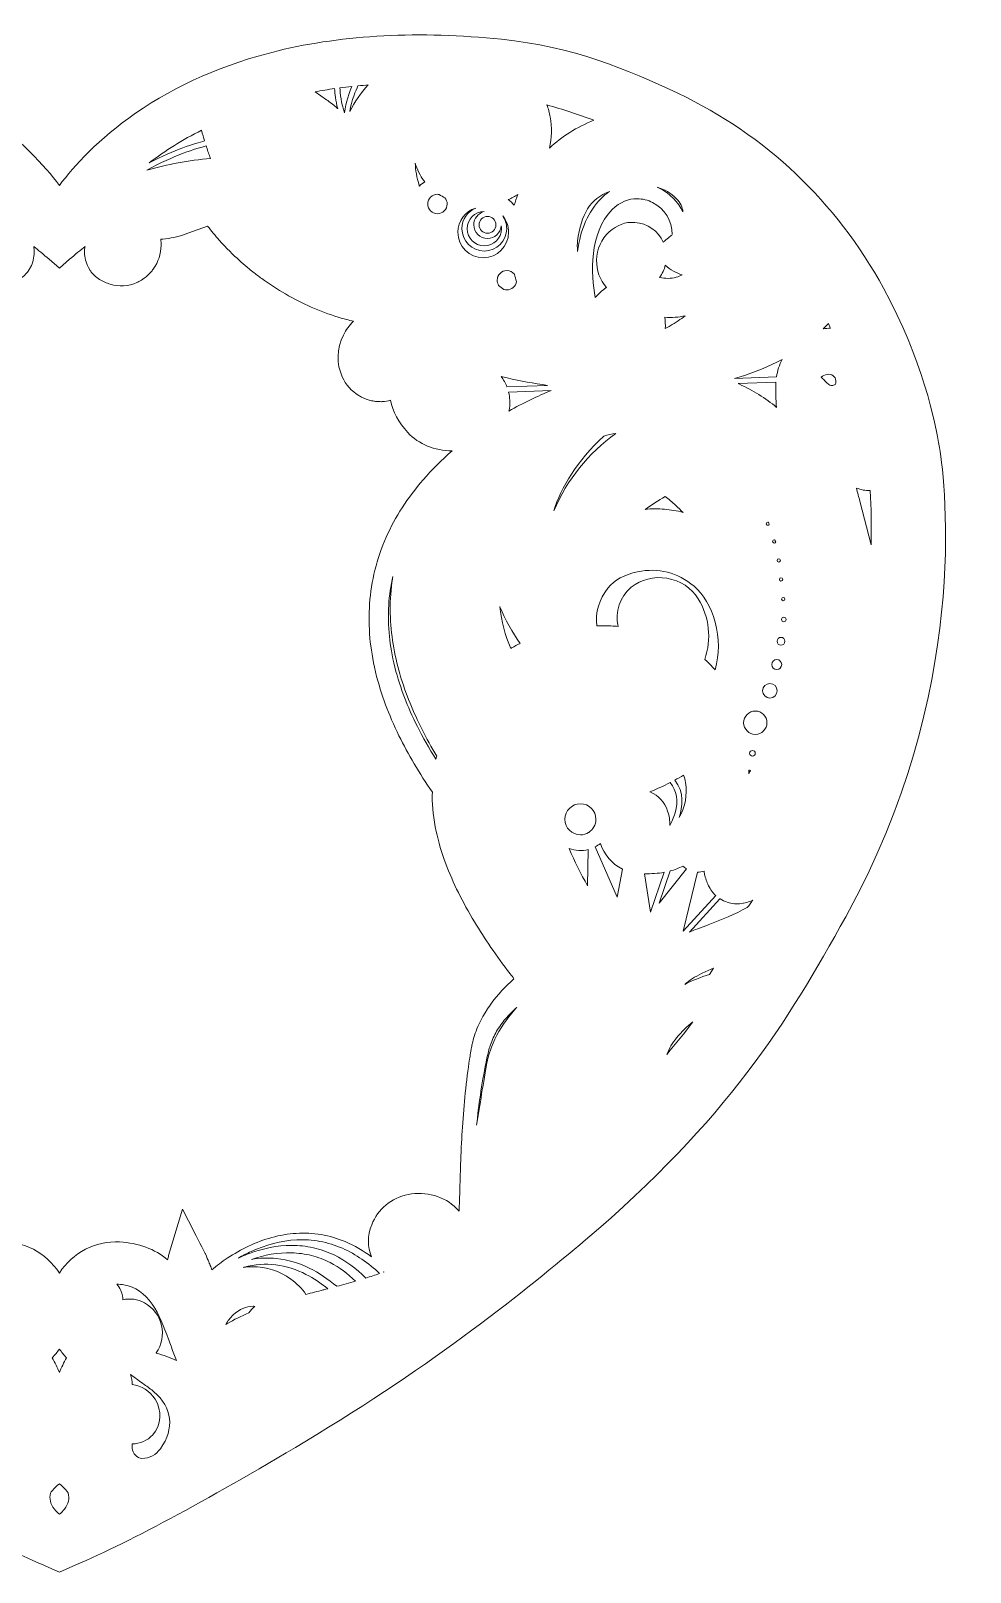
# Model space of a CAD drawing. Header units: millimetres. Extents: x -77 to 1717, y 18 to 332.
# Drawn here: x 811.1 to 994.8, y 24.9 to 326.2 of the extents above; entities that cross this region are included whole.
import ezdxf

# ---------------------------------------------------------------- set-up
doc = ezdxf.new("R2010")
doc.units = ezdxf.units.MM
doc.header["$MEASUREMENT"] = 0
doc.layers.add('Layer 3', color=7, linetype='Continuous')

msp = doc.modelspace()

# ---------------------------------------------------------------- linework, layer by layer
at = {"layer": 'Layer 3', "lineweight": 0}
for points, knots in [([(988.84, 244.8), (988.84, 244.8), (988.84, 244.8), (988.84, 244.8), (988.08, 249.57), (985.49, 262.15), (977.91, 275.91), (968.51, 292.97), (954.97, 305.8), (937.66, 314.05), (927.96, 318.68), (917.06, 323.16), (903.18, 324.59), (887.14, 326.24), (872.44, 325.49), (859.48, 322.34), (848.99, 319.79), (839.6, 315.68), (831.59, 310.12), (824.38, 305.11), (819.61, 299.87), (816.71, 296.03), (813.82, 299.87), (809.05, 305.11), (801.84, 310.12), (793.83, 315.68), (784.44, 319.79), (773.95, 322.34), (760.99, 325.49), (746.29, 326.24), (730.25, 324.59), (716.37, 323.16), (705.47, 318.68), (695.77, 314.05), (678.46, 305.8), (664.92, 292.97), (655.52, 275.91), (647.94, 262.15), (645.35, 249.57), (644.59, 244.8), (643.38, 237.2), (638.59, 197.09), (662.93, 153.06), (674.35, 132.41), (686.07, 113.4), (713.85, 89.88), (725.27, 80.21), (743.38, 65.61), (768.74, 50.42), (788.37, 38.68), (803.82, 30.41), (814.67, 25.85), (814.67, 25.85), (816.72, 24.94), (816.72, 24.94), (816.72, 24.94), (818.61, 25.79), (818.61, 25.79), (818.61, 25.79), (818.77, 25.85), (818.77, 25.85), (829.61, 30.41), (845.06, 38.68), (864.69, 50.42), (890.05, 65.61), (908.16, 80.21), (919.58, 89.88), (947.36, 113.4), (959.08, 132.41), (970.5, 153.06), (994.84, 197.09), (990.04, 237.2), (988.84, 244.8)], [0, 0, 0, 0, 1, 1, 1, 2, 2, 2, 3, 3, 3, 4, 4, 4, 5, 5, 5, 6, 6, 6, 7, 7, 7, 8, 8, 8, 9, 9, 9, 10, 10, 10, 11, 11, 11, 12, 12, 12, 13, 13, 13, 14, 14, 14, 15, 15, 15, 16, 16, 16, 17, 17, 17, 18, 18, 18, 19, 19, 19, 20, 20, 20, 21, 21, 21, 22, 22, 22, 23, 23, 23, 24, 24, 24, 24]), ([(866.71, 314.32), (867.98, 314.56), (869.26, 314.77), (870.55, 314.95), (870.59, 313.96), (870.74, 312.55), (871.14, 311.04), (871.14, 311.05), (871.13, 311.05), (871.12, 311.06), (870.89, 311.27), (870.66, 311.47), (870.38, 311.7), (870.38, 311.7), (869.42, 312.45), (869.42, 312.45), (869.27, 312.56), (869.12, 312.67), (868.97, 312.77), (868.97, 312.77), (866.71, 314.3), (866.71, 314.3), (866.71, 314.31), (866.71, 314.31), (866.71, 314.32)], [0, 0, 0, 0, 1, 1, 1, 2, 2, 2, 3, 3, 3, 4, 4, 4, 5, 5, 5, 6, 6, 6, 7, 7, 7, 8, 8, 8, 8]), ([(872.47, 310.23), (871.82, 312.07), (871.62, 313.94), (871.57, 315.1), (872.35, 315.21), (873.14, 315.3), (873.92, 315.38), (873.41, 314.23), (872.71, 312.35), (872.47, 310.23)], [0, 0, 0, 0, 1, 1, 1, 2, 2, 2, 3, 3, 3, 3]), ([(875.11, 315.49), (875.78, 315.55), (876.45, 315.61), (877.12, 315.66), (875.69, 314.13), (874.49, 312.39), (873.54, 310.48), (873.85, 312.68), (874.68, 314.6), (875.11, 315.49)], [0, 0, 0, 0, 1, 1, 1, 2, 2, 2, 3, 3, 3, 3]), ([(921.25, 308.75), (917.9, 307.42), (915.02, 305.63), (912.57, 303.31), (913.01, 305.29), (913.06, 307.36), (912.69, 309.41), (912.54, 310.22), (912.33, 311), (912.06, 311.77), (915.22, 310.88), (918.26, 309.88), (921.25, 308.75)], [0, 0, 0, 0, 1, 1, 1, 2, 2, 2, 3, 3, 3, 4, 4, 4, 4]), ([(845.11, 304.72), (843.27, 304.26), (839.22, 303.05), (834.26, 300.42), (837.45, 302.84), (840.82, 304.95), (844.51, 306.82), (844.71, 306.07), (844.91, 305.37), (845.11, 304.72)], [0, 0, 0, 0, 1, 1, 1, 2, 2, 2, 3, 3, 3, 3]), ([(845.5, 303.48), (845.74, 302.77), (845.99, 302.04), (846.27, 301.31), (842.02, 300.92), (837.84, 300.15), (833.81, 299.01), (839.11, 301.95), (843.56, 303.27), (845.42, 303.74), (845.45, 303.65), (845.47, 303.56), (845.5, 303.48)], [0, 0, 0, 0, 1, 1, 1, 2, 2, 2, 3, 3, 3, 4, 4, 4, 4]), ([(886.99, 298.57), (886.99, 298.57), (887.25, 298.08), (887.25, 298.08), (887.52, 297.59), (887.84, 297.13), (888.19, 296.71), (887.79, 296.48), (887.43, 296.2), (887.11, 295.88), (887.1, 295.92), (887.09, 295.96), (887.08, 296), (886.61, 297.59), (886.36, 299.03), (886.32, 300.38), (886.48, 299.76), (886.71, 299.15), (886.99, 298.57)], [0, 0, 0, 0, 1, 1, 1, 2, 2, 2, 3, 3, 3, 4, 4, 4, 5, 5, 5, 6, 6, 6, 6]), ([(937.37, 293.47), (938.19, 292.65), (938.57, 291.75), (938.66, 290.86), (937.71, 292.79), (936.15, 294.4), (934.12, 295.43), (933.96, 295.51), (933.8, 295.59), (933.64, 295.66), (935.05, 295.27), (936.3, 294.54), (937.37, 293.47)], [0, 0, 0, 0, 1, 1, 1, 2, 2, 2, 3, 3, 3, 4, 4, 4, 4]), ([(890.65, 294.29), (890.76, 294.29), (890.88, 294.28), (891, 294.25), (891.36, 294.02), (891.73, 293.8), (892.1, 293.61), (892.39, 293.26), (892.55, 292.84), (892.55, 292.39), (892.55, 291.34), (891.69, 290.49), (890.65, 290.49), (889.6, 290.49), (888.75, 291.34), (888.75, 292.39), (888.75, 293.44), (889.6, 294.29), (890.65, 294.29)], [0, 0, 0, 0, 1, 1, 1, 2, 2, 2, 3, 3, 3, 4, 4, 4, 5, 5, 5, 6, 6, 6, 6]), ([(906.38, 294.28), (906.1, 293.58), (905.87, 292.87), (905.66, 292.15), (905.31, 292.55), (904.93, 292.91), (904.51, 293.24), (905.16, 293.53), (905.78, 293.88), (906.38, 294.28)], [0, 0, 0, 0, 1, 1, 1, 2, 2, 2, 3, 3, 3, 3]), ([(924.33, 294.86), (923.75, 294.47), (923.19, 294.01), (922.66, 293.48), (920.13, 290.94), (918.58, 287.4), (918.07, 283.08), (917.98, 284), (918, 284.67), (918.06, 285.16), (918.74, 290.43), (920.53, 293.41), (924.33, 294.86)], [0, 0, 0, 0, 1, 1, 1, 2, 2, 2, 3, 3, 3, 4, 4, 4, 4]), ([(929.68, 293.42), (930.8, 293.42), (931.86, 293.13), (932.73, 292.69), (935.14, 291.46), (936.59, 289.09), (936.58, 286.43), (936.43, 286.3), (936.25, 286.16), (936.06, 286), (935.75, 285.74), (935.42, 285.48), (935.09, 285.18), (935.09, 285.18), (934.82, 284.95), (934.82, 284.95), (933.83, 287.15), (931.77, 288.61), (929.24, 288.79), (927.44, 288.92), (925.67, 288.27), (924.26, 286.97), (922.71, 285.56), (921.81, 283.54), (921.78, 281.44), (921.75, 279.43), (922.41, 277.59), (923.7, 276.04), (922.88, 275.53), (922.13, 274.87), (921.49, 274.11), (920.72, 278.69), (920.22, 286.67), (924.84, 291.3), (926.37, 292.85), (928.09, 293.42), (929.68, 293.42)], [0, 0, 0, 0, 1, 1, 1, 2, 2, 2, 3, 3, 3, 4, 4, 4, 5, 5, 5, 6, 6, 6, 7, 7, 7, 8, 8, 8, 9, 9, 9, 10, 10, 10, 11, 11, 11, 12, 12, 12, 12]), ([(898.14, 291.61), (896.55, 290.95), (895.44, 289.39), (895.44, 287.57), (895.44, 285.16), (897.4, 283.19), (899.82, 283.19), (902.23, 283.19), (904.19, 285.16), (904.19, 287.57), (904.19, 288.49), (903.91, 289.34), (903.42, 290.05), (904.14, 289.19), (904.58, 288.07), (904.58, 286.86), (904.58, 284.12), (902.35, 281.89), (899.61, 281.89), (896.87, 281.89), (894.64, 284.12), (894.64, 286.86), (894.64, 289.09), (896.11, 290.98), (898.14, 291.61)], [0, 0, 0, 0, 1, 1, 1, 2, 2, 2, 3, 3, 3, 4, 4, 4, 5, 5, 5, 6, 6, 6, 7, 7, 7, 8, 8, 8, 8]), ([(899.78, 290.92), (898.62, 290.62), (897.76, 289.57), (897.76, 288.32), (897.76, 286.84), (898.96, 285.64), (900.44, 285.64), (901.86, 285.64), (903.03, 286.75), (903.12, 288.15), (903.15, 287.96), (903.17, 287.77), (903.17, 287.57), (903.17, 285.72), (901.67, 284.22), (899.82, 284.22), (897.97, 284.22), (896.46, 285.72), (896.46, 287.57), (896.46, 289.4), (897.95, 290.9), (899.78, 290.92)], [0, 0, 0, 0, 1, 1, 1, 2, 2, 2, 3, 3, 3, 4, 4, 4, 5, 5, 5, 6, 6, 6, 7, 7, 7, 7]), ([(902.1, 288.32), (902.1, 287.41), (901.35, 286.66), (900.44, 286.66), (899.53, 286.66), (898.78, 287.41), (898.78, 288.32), (898.78, 289.24), (899.53, 289.98), (900.44, 289.98), (901.35, 289.98), (902.1, 289.24), (902.1, 288.32)], [0, 0, 0, 0, 1, 1, 1, 2, 2, 2, 3, 3, 3, 4, 4, 4, 4]), ([(897.36, 127.71), (897.3, 127.41), (897.24, 127.12), (897.2, 126.84), (897.2, 126.84), (897.13, 126.42), (897.13, 126.42), (897.06, 126.01), (896.99, 125.6), (896.93, 125.2), (896.61, 123.17), (896.34, 121), (896.09, 118.57), (895.87, 116.45), (895.68, 114.22), (895.54, 111.93), (895.41, 109.95), (895.3, 107.85), (895.21, 105.31), (895.16, 103.95), (895.12, 102.59), (895.08, 101.24), (895.05, 100.39), (895.03, 99.55), (895, 98.7), (895, 98.7), (894.99, 98.41), (894.99, 98.41), (894.96, 97.43), (894.93, 96.46), (894.89, 95.49), (894.72, 95.68), (894.54, 95.87), (894.35, 96.06), (892.06, 98.41), (888.36, 99.47), (884.93, 98.77), (881.6, 98.09), (879, 95.93), (877.8, 92.85), (876.95, 90.67), (876.94, 88.57), (877.75, 86.6), (876.15, 87.77), (874.43, 88.77), (872.61, 89.56), (871.09, 90.17), (869.53, 90.65), (867.92, 90.93), (866.3, 91.19), (864.67, 91.27), (863.05, 91.17), (859.79, 90.98), (856.64, 90.04), (853.73, 88.68), (852.27, 87.99), (850.87, 87.19), (849.54, 86.31), (848.49, 85.6), (847.48, 84.85), (846.52, 84.03), (846.42, 84.31), (846.33, 84.6), (846.22, 84.89), (846.14, 85.11), (845.82, 85.86), (845.26, 87.14), (845.26, 87.14), (845.22, 87.21), (845.22, 87.21), (845.21, 87.24), (843.12, 91.34), (843.12, 91.34), (843.12, 91.34), (840.8, 95.92), (840.8, 95.92), (840.8, 95.92), (838.08, 86.83), (838.08, 86.83), (838.01, 86.54), (837.94, 86.27), (837.88, 86.01), (835.36, 88.12), (832.21, 89.29), (828.48, 89.5), (823.75, 89.76), (819.31, 87.42), (816.71, 83.42), (814.12, 87.41), (809.68, 89.76), (804.95, 89.5), (801.22, 89.29), (798.07, 88.12), (795.55, 86.01), (795.49, 86.28), (795.42, 86.56), (795.34, 86.85), (795.34, 86.85), (792.63, 95.92), (792.63, 95.92), (792.63, 95.92), (788.25, 87.3), (788.25, 87.3), (788.25, 87.3), (787.58, 85.82), (787.58, 85.82), (787.45, 85.52), (787.33, 85.21), (787.21, 84.88), (787.1, 84.59), (787, 84.29), (786.9, 84), (785.93, 84.84), (784.91, 85.59), (783.85, 86.31), (782.52, 87.19), (781.12, 87.99), (779.66, 88.68), (776.75, 90.04), (773.6, 90.98), (770.34, 91.17), (768.72, 91.27), (767.08, 91.19), (765.47, 90.93), (763.86, 90.65), (762.3, 90.17), (760.78, 89.56), (758.98, 88.78), (757.28, 87.79), (755.7, 86.64), (756.49, 88.6), (756.47, 90.69), (755.63, 92.85), (754.43, 95.93), (751.83, 98.09), (748.5, 98.77), (745.07, 99.47), (741.37, 98.41), (739.08, 96.06), (738.81, 95.79), (738.57, 95.52), (738.34, 95.25), (738.34, 95.28), (738.33, 95.31), (738.33, 95.34), (738.33, 95.34), (738.33, 95.42), (738.33, 95.42), (738.28, 96.42), (738.25, 97.41), (738.22, 98.41), (738.22, 98.41), (738.21, 98.7), (738.21, 98.7), (738.18, 99.53), (738.16, 100.37), (738.14, 101.2), (738.1, 102.57), (738.06, 103.94), (738, 105.3), (737.91, 107.85), (737.8, 109.95), (737.67, 111.93), (737.53, 114.22), (737.35, 116.45), (737.13, 118.57), (736.88, 121), (736.6, 123.17), (736.29, 125.19), (736.22, 125.6), (736.16, 126), (736.09, 126.41), (736.09, 126.41), (736.01, 126.84), (736.01, 126.84), (735.97, 127.12), (735.92, 127.41), (735.86, 127.69), (735.79, 128.05), (735.73, 128.35), (735.66, 128.59), (735.39, 129.71), (734.98, 130.86), (734.45, 132.02), (733.52, 134.07), (732.2, 136.08), (730.51, 138), (729.79, 138.84), (728.97, 139.67), (728.01, 140.56), (727.92, 140.65), (727.82, 140.73), (727.72, 140.82), (728, 141.18), (728.29, 141.55), (728.56, 141.91), (731.25, 145.44), (733.53, 148.77), (735.53, 152.07), (737.87, 155.92), (739.71, 159.64), (741.15, 163.44), (741.95, 165.57), (742.59, 167.7), (743.04, 169.78), (743.55, 172.18), (743.8, 174.5), (743.79, 176.65), (743.79, 176.97), (743.78, 177.28), (743.77, 177.59), (746.26, 181.23), (748.42, 184.88), (750.16, 188.44), (751.22, 190.52), (752.09, 192.68), (752.81, 194.54), (753.47, 196.4), (754.22, 198.61), (754.75, 200.91), (755.33, 203.42), (755.68, 205.51), (755.85, 207.51), (756.05, 209.8), (756.07, 212.06), (755.92, 214.23), (755.62, 218.68), (754.52, 223.06), (752.67, 227.26), (750.93, 231.19), (748.5, 234.96), (745.45, 238.48), (743.75, 240.45), (741.83, 242.35), (739.73, 244.17), (743.15, 244.13), (746.46, 245.4), (748.56, 247.72), (750.37, 249.72), (751.51, 251.84), (751.96, 254.03), (752.5, 253.88), (753.04, 253.79), (753.58, 253.76), (753.58, 253.76), (753.76, 253.75), (753.76, 253.75), (753.76, 253.75), (753.77, 253.75), (753.77, 253.75), (754.06, 253.76), (754.45, 253.76), (754.9, 253.81), (754.9, 253.81), (755.09, 253.84), (755.09, 253.84), (755.13, 253.85), (755.17, 253.86), (755.23, 253.87), (755.47, 253.91), (755.8, 253.96), (756.23, 254.1), (756.27, 254.11), (756.31, 254.12), (756.38, 254.14), (756.59, 254.21), (756.87, 254.3), (757.25, 254.47), (757.25, 254.47), (757.44, 254.56), (757.44, 254.56), (757.63, 254.65), (757.89, 254.78), (758.21, 254.96), (759.59, 255.8), (760.71, 257.08), (761.39, 258.57), (762.56, 261.14), (762.48, 264.12), (761.18, 266.75), (760.68, 267.77), (760, 268.69), (759.19, 269.46), (760.11, 269.68), (761.09, 269.95), (762.17, 270.28), (763.93, 270.83), (765.69, 271.49), (767.41, 272.25), (770.89, 273.78), (774.15, 275.66), (777.1, 277.82), (777.7, 278.24), (778.27, 278.69), (778.82, 279.13), (778.82, 279.13), (779.33, 279.52), (779.33, 279.52), (779.33, 279.52), (779.36, 279.55), (779.36, 279.55), (779.56, 279.71), (779.75, 279.88), (779.95, 280.04), (780.46, 280.47), (780.98, 280.91), (781.46, 281.36), (782.69, 282.45), (783.95, 283.72), (785.44, 285.35), (786.22, 286.23), (786.98, 287.13), (787.71, 288.06), (787.71, 288.06), (792.3, 286.42), (792.3, 286.42), (793.63, 285.95), (794.99, 285.66), (796.47, 285.54), (796.61, 285.53), (796.75, 285.52), (796.88, 285.51), (796.86, 285.31), (796.84, 285.11), (796.83, 284.92), (796.74, 283.28), (797.16, 281.6), (798.02, 280.18), (798.17, 279.95), (798.32, 279.74), (798.49, 279.51), (798.49, 279.51), (798.64, 279.31), (798.64, 279.31), (798.87, 279.03), (799.08, 278.82), (799.24, 278.65), (799.24, 278.65), (799.39, 278.51), (799.39, 278.51), (799.66, 278.24), (799.93, 278.04), (800.14, 277.87), (800.14, 277.87), (800.41, 277.67), (800.41, 277.67), (800.77, 277.43), (801.12, 277.24), (801.43, 277.08), (801.43, 277.08), (801.55, 277.02), (801.55, 277.02), (803.17, 276.29), (805.12, 276.17), (806.74, 276.69), (807.51, 276.92), (808.23, 277.25), (808.88, 277.67), (809.24, 277.91), (809.56, 278.16), (809.87, 278.44), (809.87, 278.44), (810.08, 278.65), (810.08, 278.65), (810.27, 278.83), (810.42, 279.01), (810.6, 279.24), (810.6, 279.24), (811.01, 279.92), (811.01, 279.92), (811.01, 279.92), (811.07, 280.03), (811.07, 280.03), (811.53, 280.93), (811.78, 281.92), (811.79, 282.9), (811.8, 283.3), (811.77, 283.7), (811.7, 284.09), (812.51, 283.44), (813.61, 282.54), (814.71, 281.59), (814.71, 281.59), (816.71, 279.87), (816.71, 279.87), (816.71, 279.87), (818.72, 281.59), (818.72, 281.59), (819.82, 282.53), (820.92, 283.44), (821.73, 284.09), (821.66, 283.7), (821.63, 283.31), (821.63, 282.92), (821.65, 281.93), (821.9, 280.92), (822.38, 279.99), (822.38, 279.99), (822.73, 279.39), (822.73, 279.39), (822.73, 279.39), (822.85, 279.23), (822.85, 279.23), (822.99, 279.04), (823.14, 278.84), (823.32, 278.67), (823.32, 278.67), (823.56, 278.44), (823.56, 278.44), (823.87, 278.16), (824.19, 277.91), (824.57, 277.66), (825.21, 277.25), (825.91, 276.93), (826.63, 276.71), (828.29, 276.17), (830.26, 276.29), (831.88, 277.02), (831.88, 277.02), (832.07, 277.12), (832.07, 277.12), (832.32, 277.25), (832.67, 277.43), (833.02, 277.67), (833.02, 277.67), (833.32, 277.9), (833.32, 277.9), (833.51, 278.04), (833.77, 278.24), (834.09, 278.56), (834.09, 278.56), (834.19, 278.66), (834.19, 278.66), (834.35, 278.82), (834.56, 279.03), (834.83, 279.36), (834.83, 279.36), (834.94, 279.52), (834.94, 279.52), (835.11, 279.74), (835.26, 279.95), (835.45, 280.24), (836.28, 281.62), (836.69, 283.27), (836.6, 284.91), (836.59, 285.11), (836.57, 285.31), (836.55, 285.51), (836.68, 285.52), (836.81, 285.53), (836.94, 285.54), (838.44, 285.66), (839.8, 285.95), (841.13, 286.42), (841.13, 286.42), (845.7, 288.05), (845.7, 288.05), (846.43, 287.12), (847.18, 286.22), (847.96, 285.34), (849.44, 283.72), (850.7, 282.46), (851.91, 281.38), (852.41, 280.91), (852.94, 280.47), (853.44, 280.05), (853.64, 279.88), (853.84, 279.72), (854.03, 279.55), (854.03, 279.55), (854.57, 279.13), (854.57, 279.13), (855.13, 278.69), (855.7, 278.24), (856.28, 277.83), (859.24, 275.66), (862.51, 273.78), (865.98, 272.25), (867.7, 271.49), (869.46, 270.83), (871.23, 270.27), (872.32, 269.94), (873.31, 269.67), (874.23, 269.46), (873.42, 268.68), (872.75, 267.77), (872.26, 266.77), (870.95, 264.13), (870.87, 261.14), (872.04, 258.58), (872.71, 257.08), (873.86, 255.79), (875.28, 254.93), (875.51, 254.79), (875.74, 254.68), (876, 254.55), (876, 254.55), (876.24, 254.44), (876.24, 254.44), (876.56, 254.29), (876.84, 254.21), (877.07, 254.14), (877.07, 254.14), (877.27, 254.07), (877.27, 254.07), (877.64, 253.96), (877.96, 253.91), (878.21, 253.86), (878.25, 253.86), (878.3, 253.85), (878.34, 253.84), (878.34, 253.84), (878.56, 253.81), (878.56, 253.81), (878.98, 253.76), (879.36, 253.76), (879.67, 253.75), (879.67, 253.75), (879.73, 253.75), (879.73, 253.75), (879.73, 253.75), (879.87, 253.76), (879.87, 253.76), (880.4, 253.79), (880.94, 253.88), (881.47, 254.03), (881.92, 251.84), (883.06, 249.72), (884.87, 247.72), (886.95, 245.42), (890.15, 244.15), (893.49, 244.15), (893.51, 244.15), (893.53, 244.15), (893.55, 244.15), (891.46, 242.34), (889.55, 240.44), (887.85, 238.48), (884.8, 234.96), (882.38, 231.19), (880.64, 227.26), (878.78, 223.06), (877.68, 218.68), (877.38, 214.24), (877.23, 212.06), (877.25, 209.8), (877.45, 207.52), (877.63, 205.51), (877.98, 203.42), (878.55, 200.91), (879.09, 198.61), (879.83, 196.4), (880.5, 194.52), (881.22, 192.68), (882.09, 190.52), (883.13, 188.45), (884.92, 184.82), (887.11, 181.11), (889.66, 177.41), (889.65, 177.16), (889.64, 176.9), (889.64, 176.65), (889.63, 174.49), (889.88, 172.18), (890.39, 169.76), (890.84, 167.7), (891.48, 165.57), (892.28, 163.43), (893.72, 159.64), (895.56, 155.93), (897.89, 152.07), (899.9, 148.76), (902.18, 145.44), (904.86, 141.91), (905.11, 141.59), (905.37, 141.26), (905.62, 140.93), (905.48, 140.81), (905.34, 140.68), (905.2, 140.56), (904.24, 139.67), (903.42, 138.84), (902.7, 138.01), (901.02, 136.08), (899.69, 134.07), (898.76, 132.02), (898.23, 130.86), (897.82, 129.71), (897.56, 128.61), (897.48, 128.34), (897.42, 128.05), (897.36, 127.71)], [0, 0, 0, 0, 1, 1, 1, 2, 2, 2, 3, 3, 3, 4, 4, 4, 5, 5, 5, 6, 6, 6, 7, 7, 7, 8, 8, 8, 9, 9, 9, 10, 10, 10, 11, 11, 11, 12, 12, 12, 13, 13, 13, 14, 14, 14, 15, 15, 15, 16, 16, 16, 17, 17, 17, 18, 18, 18, 19, 19, 19, 20, 20, 20, 21, 21, 21, 22, 22, 22, 23, 23, 23, 24, 24, 24, 25, 25, 25, 26, 26, 26, 27, 27, 27, 28, 28, 28, 29, 29, 29, 30, 30, 30, 31, 31, 31, 32, 32, 32, 33, 33, 33, 34, 34, 34, 35, 35, 35, 36, 36, 36, 37, 37, 37, 38, 38, 38, 39, 39, 39, 40, 40, 40, 41, 41, 41, 42, 42, 42, 43, 43, 43, 44, 44, 44, 45, 45, 45, 46, 46, 46, 47, 47, 47, 48, 48, 48, 49, 49, 49, 50, 50, 50, 51, 51, 51, 52, 52, 52, 53, 53, 53, 54, 54, 54, 55, 55, 55, 56, 56, 56, 57, 57, 57, 58, 58, 58, 59, 59, 59, 60, 60, 60, 61, 61, 61, 62, 62, 62, 63, 63, 63, 64, 64, 64, 65, 65, 65, 66, 66, 66, 67, 67, 67, 68, 68, 68, 69, 69, 69, 70, 70, 70, 71, 71, 71, 72, 72, 72, 73, 73, 73, 74, 74, 74, 75, 75, 75, 76, 76, 76, 77, 77, 77, 78, 78, 78, 79, 79, 79, 80, 80, 80, 81, 81, 81, 82, 82, 82, 83, 83, 83, 84, 84, 84, 85, 85, 85, 86, 86, 86, 87, 87, 87, 88, 88, 88, 89, 89, 89, 90, 90, 90, 91, 91, 91, 92, 92, 92, 93, 93, 93, 94, 94, 94, 95, 95, 95, 96, 96, 96, 97, 97, 97, 98, 98, 98, 99, 99, 99, 100, 100, 100, 101, 101, 101, 102, 102, 102, 103, 103, 103, 104, 104, 104, 105, 105, 105, 106, 106, 106, 107, 107, 107, 108, 108, 108, 109, 109, 109, 110, 110, 110, 111, 111, 111, 112, 112, 112, 113, 113, 113, 114, 114, 114, 115, 115, 115, 116, 116, 116, 117, 117, 117, 118, 118, 118, 119, 119, 119, 120, 120, 120, 121, 121, 121, 122, 122, 122, 123, 123, 123, 124, 124, 124, 125, 125, 125, 126, 126, 126, 127, 127, 127, 128, 128, 128, 129, 129, 129, 130, 130, 130, 131, 131, 131, 132, 132, 132, 133, 133, 133, 134, 134, 134, 135, 135, 135, 136, 136, 136, 137, 137, 137, 138, 138, 138, 139, 139, 139, 140, 140, 140, 141, 141, 141, 142, 142, 142, 143, 143, 143, 144, 144, 144, 145, 145, 145, 146, 146, 146, 147, 147, 147, 148, 148, 148, 149, 149, 149, 150, 150, 150, 151, 151, 151, 152, 152, 152, 153, 153, 153, 154, 154, 154, 155, 155, 155, 156, 156, 156, 157, 157, 157, 158, 158, 158, 159, 159, 159, 160, 160, 160, 161, 161, 161, 162, 162, 162, 163, 163, 163, 164, 164, 164, 165, 165, 165, 166, 166, 166, 167, 167, 167, 168, 168, 168, 169, 169, 169, 170, 170, 170, 171, 171, 171, 172, 172, 172, 173, 173, 173, 174, 174, 174, 175, 175, 175, 176, 176, 176, 177, 177, 177, 178, 178, 178, 179, 179, 179, 180, 180, 180, 181, 181, 181, 182, 182, 182, 183, 183, 183, 184, 184, 184, 185, 185, 185, 186, 186, 186, 187, 187, 187, 188, 188, 188, 189, 189, 189, 190, 190, 190, 191, 191, 191, 192, 192, 192, 193, 193, 193, 194, 194, 194, 195, 195, 195, 196, 196, 196, 197, 197, 197, 197]), ([(934.1, 278.03), (934.62, 278.76), (935, 279.58), (935.22, 280.44), (936.21, 279.52), (937.33, 278.88), (938.53, 278.54), (938.14, 278.34), (937.74, 278.19), (937.34, 278.08), (936.34, 277.8), (935.18, 277.79), (934.1, 278.03)], [0, 0, 0, 0, 1, 1, 1, 2, 2, 2, 3, 3, 3, 4, 4, 4, 4]), ([(902.33, 277.49), (902.33, 278.53), (903.18, 279.39), (904.23, 279.39), (904.81, 279.39), (905.36, 279.12), (905.72, 278.66), (905.84, 278.18), (905.97, 277.7), (906.11, 277.22), (905.98, 276.3), (905.18, 275.59), (904.23, 275.59), (904.04, 275.59), (903.85, 275.62), (903.66, 275.68), (903.31, 275.95), (902.96, 276.22), (902.62, 276.49), (902.43, 276.79), (902.33, 277.13), (902.33, 277.49)], [0, 0, 0, 0, 1, 1, 1, 2, 2, 2, 3, 3, 3, 4, 4, 4, 5, 5, 5, 6, 6, 6, 7, 7, 7, 7]), ([(936.18, 268.59), (935.86, 268.4), (935.54, 268.23), (935.21, 268.06), (935.26, 268.77), (935.22, 269.5), (935.11, 270.24), (936.48, 270.15), (937.82, 270.25), (939.13, 270.55), (938.23, 269.85), (937.26, 269.2), (936.18, 268.59)], [0, 0, 0, 0, 1, 1, 1, 2, 2, 2, 3, 3, 3, 4, 4, 4, 4]), ([(967.1, 269.03), (967.25, 268.73), (967.39, 268.43), (967.53, 268.13), (967.06, 268.11), (966.58, 268.07), (966.12, 267.99), (966.45, 268.33), (966.78, 268.68), (967.1, 269.03)], [0, 0, 0, 0, 1, 1, 1, 2, 2, 2, 3, 3, 3, 3]), ([(958.05, 262.01), (957.52, 260.95), (957.15, 259.79), (956.96, 258.58), (956.96, 258.58), (948.73, 258.28), (948.73, 258.28), (951.67, 259.14), (954.41, 260.2), (957.03, 261.49), (957.37, 261.66), (957.71, 261.83), (958.05, 262.01)], [0, 0, 0, 0, 1, 1, 1, 2, 2, 2, 3, 3, 3, 4, 4, 4, 4]), ([(968.5, 257.18), (968.48, 257.16), (968.45, 257.16), (968.44, 257.15), (968.44, 257.15), (968.44, 257.14), (968.44, 257.14), (967.69, 256.75), (967.45, 256.92), (967.21, 257.08), (967.02, 257.22), (966.75, 257.5), (966.48, 257.77), (966.29, 257.97), (966.1, 258.16), (965.9, 258.35), (965.9, 258.35), (965.68, 258.56), (965.68, 258.56), (966.01, 258.8), (966.41, 258.96), (966.87, 259.06), (967.31, 259.16), (967.74, 259.07), (968.06, 258.82), (968.38, 258.58), (968.54, 258.25), (968.56, 257.83), (968.57, 257.4), (968.52, 257.23), (968.5, 257.18)], [0, 0, 0, 0, 1, 1, 1, 2, 2, 2, 3, 3, 3, 4, 4, 4, 5, 5, 5, 6, 6, 6, 7, 7, 7, 8, 8, 8, 9, 9, 9, 10, 10, 10, 10]), ([(903.1, 258.7), (903.5, 258.6), (903.9, 258.5), (904.31, 258.4), (906.92, 257.79), (909.52, 257.35), (912.15, 256.93), (912.15, 256.93), (904.25, 256.64), (904.25, 256.64), (903.97, 257.37), (903.58, 258.07), (903.1, 258.7)], [0, 0, 0, 0, 1, 1, 1, 2, 2, 2, 3, 3, 3, 4, 4, 4, 4]), ([(956.97, 252.64), (954.81, 254.43), (952.38, 255.96), (949.71, 257.17), (949.63, 257.21), (949.55, 257.24), (949.47, 257.28), (949.47, 257.28), (956.85, 257.55), (956.85, 257.55), (956.85, 257.47), (956.84, 257.39), (956.84, 257.31), (956.77, 255.76), (956.81, 254.21), (956.97, 252.64)], [0, 0, 0, 0, 1, 1, 1, 2, 2, 2, 3, 3, 3, 4, 4, 4, 5, 5, 5, 5]), ([(904.62, 251.91), (904.77, 252.6), (904.83, 253.32), (904.79, 254.04), (904.77, 254.58), (904.69, 255.11), (904.56, 255.62), (904.56, 255.62), (912.92, 255.93), (912.92, 255.93), (911.58, 255.39), (910.23, 254.8), (908.87, 254.14), (907.44, 253.45), (906.01, 252.7), (904.62, 251.91)], [0, 0, 0, 0, 1, 1, 1, 2, 2, 2, 3, 3, 3, 4, 4, 4, 5, 5, 5, 5]), ([(923.22, 247.04), (924, 247.25), (924.78, 247.41), (925.57, 247.54), (920.13, 243.63), (916.06, 238.56), (913.4, 232.4), (914.9, 237.03), (917.85, 242.07), (923.22, 247.04)], [0, 0, 0, 0, 1, 1, 1, 2, 2, 2, 3, 3, 3, 3]), ([(938.7, 232.09), (937.53, 232.42), (936.31, 232.63), (935.08, 232.73), (933.8, 232.84), (932.51, 232.83), (931.25, 232.7), (932.49, 233.58), (933.82, 234.42), (935.22, 235.21), (935.89, 234.69), (936.57, 234.1), (937.27, 233.46), (937.75, 233.02), (938.23, 232.56), (938.7, 232.09)], [0, 0, 0, 0, 1, 1, 1, 2, 2, 2, 3, 3, 3, 4, 4, 4, 5, 5, 5, 5]), ([(975.45, 225.74), (975.45, 225.74), (973.24, 234.32), (973.24, 234.32), (973.15, 234.7), (973.05, 235.08), (972.95, 235.5), (972.95, 235.5), (972.94, 235.53), (972.94, 235.53), (972.83, 235.97), (972.71, 236.42), (972.6, 236.87), (973.44, 236.52), (974.35, 236.35), (975.28, 236.38), (975.5, 232.91), (975.56, 229.38), (975.45, 225.74)], [0, 0, 0, 0, 1, 1, 1, 2, 2, 2, 3, 3, 3, 4, 4, 4, 5, 5, 5, 6, 6, 6, 6]), ([(955.56, 229.75), (955.51, 229.64), (955.4, 229.58), (955.28, 229.58), (955.13, 229.58), (955.03, 229.67), (954.99, 229.76), (954.99, 229.76), (954.98, 229.78), (954.98, 229.78), (954.97, 229.82), (954.96, 229.86), (954.96, 229.9), (954.96, 230.08), (955.1, 230.22), (955.28, 230.22), (955.32, 230.22), (955.35, 230.22), (955.38, 230.21), (955.44, 230.05), (955.5, 229.9), (955.56, 229.75)], [0, 0, 0, 0, 1, 1, 1, 2, 2, 2, 3, 3, 3, 4, 4, 4, 5, 5, 5, 6, 6, 6, 7, 7, 7, 7]), ([(956.8, 226.29), (956.75, 226.19), (956.64, 226.11), (956.51, 226.11), (956.34, 226.11), (956.19, 226.26), (956.19, 226.43), (956.19, 226.61), (956.34, 226.76), (956.51, 226.76), (956.57, 226.76), (956.63, 226.74), (956.67, 226.71), (956.71, 226.57), (956.75, 226.43), (956.8, 226.29)], [0, 0, 0, 0, 1, 1, 1, 2, 2, 2, 3, 3, 3, 4, 4, 4, 5, 5, 5, 5]), ([(957.4, 223.04), (957.58, 223.04), (957.72, 222.9), (957.72, 222.72), (957.72, 222.54), (957.58, 222.4), (957.4, 222.4), (957.22, 222.4), (957.08, 222.54), (957.08, 222.72), (957.08, 222.9), (957.22, 223.04), (957.4, 223.04)], [0, 0, 0, 0, 1, 1, 1, 2, 2, 2, 3, 3, 3, 4, 4, 4, 4]), ([(925.99, 209.83), (925.53, 209.87), (925.06, 209.89), (924.58, 209.91), (923.67, 209.94), (922.75, 209.95), (921.85, 209.94), (921.49, 212.54), (922.24, 215.12), (923.99, 217.3), (925.28, 218.91), (927.17, 219.95), (929.78, 220.49), (933.89, 221.33), (937.62, 220.38), (940.84, 217.66), (942.75, 216.06), (944.09, 213.76), (944.96, 210.63), (945.81, 207.55), (945.8, 204.38), (944.94, 201.35), (944.48, 201.88), (943.99, 202.39), (943.48, 202.88), (943.3, 203.04), (943.12, 203.21), (942.94, 203.37), (944.3, 207.25), (943.83, 211.72), (941.67, 215.2), (941.67, 215.2), (941.67, 215.2), (941.67, 215.2), (940.34, 217.33), (938.11, 218.8), (935.54, 219.23), (933.01, 219.65), (930.47, 219.01), (928.57, 217.46), (926.27, 215.59), (925.33, 212.67), (925.99, 209.83)], [0, 0, 0, 0, 1, 1, 1, 2, 2, 2, 3, 3, 3, 4, 4, 4, 5, 5, 5, 6, 6, 6, 7, 7, 7, 8, 8, 8, 9, 9, 9, 10, 10, 10, 11, 11, 11, 12, 12, 12, 13, 13, 13, 14, 14, 14, 14]), ([(881.42, 212.36), (881.48, 210.35), (881.67, 208.32), (881.98, 206.33), (882.64, 202.44), (883.76, 198.56), (885.3, 194.81), (886.68, 191.41), (888.43, 187.93), (890.5, 184.48), (890.45, 184.27), (890.41, 184.05), (890.36, 183.84), (889.01, 185.99), (887.79, 188.14), (886.73, 190.25), (885.73, 192.17), (884.89, 194.21), (884.2, 195.91), (883.56, 197.66), (882.84, 199.72), (882.33, 201.82), (881.77, 204.13), (881.43, 206.06), (881.26, 207.87), (881.05, 209.96), (881.01, 212.01), (881.12, 213.99), (881.23, 215.88), (881.5, 217.75), (881.92, 219.6), (881.86, 219.21), (881.8, 218.82), (881.75, 218.42), (881.48, 216.33), (881.37, 214.28), (881.42, 212.36)], [0, 0, 0, 0, 1, 1, 1, 2, 2, 2, 3, 3, 3, 4, 4, 4, 5, 5, 5, 6, 6, 6, 7, 7, 7, 8, 8, 8, 9, 9, 9, 10, 10, 10, 11, 11, 11, 12, 12, 12, 12]), ([(957.84, 218.68), (957.67, 218.68), (957.52, 218.83), (957.52, 219.01), (957.52, 219.18), (957.67, 219.33), (957.84, 219.33), (958.02, 219.33), (958.17, 219.18), (958.17, 219.01), (958.17, 218.83), (958.02, 218.68), (957.84, 218.68)], [0, 0, 0, 0, 1, 1, 1, 2, 2, 2, 3, 3, 3, 4, 4, 4, 4]), ([(958.61, 215.15), (958.61, 214.97), (958.46, 214.83), (958.29, 214.83), (958.11, 214.83), (957.96, 214.97), (957.96, 215.15), (957.96, 215.33), (958.11, 215.47), (958.29, 215.47), (958.46, 215.47), (958.61, 215.33), (958.61, 215.15)], [0, 0, 0, 0, 1, 1, 1, 2, 2, 2, 3, 3, 3, 4, 4, 4, 4]), ([(905.16, 205.6), (905.11, 205.57), (905.06, 205.55), (905.02, 205.52), (903.87, 207.96), (903.21, 210.84), (902.85, 213.72), (902.86, 213.7), (902.86, 213.69), (902.87, 213.67), (903.94, 211.05), (905.27, 208.64), (906.83, 206.49), (906.25, 206.21), (905.69, 205.91), (905.16, 205.6)], [0, 0, 0, 0, 1, 1, 1, 2, 2, 2, 3, 3, 3, 4, 4, 4, 5, 5, 5, 5]), ([(958.4, 210.73), (958.16, 210.73), (957.96, 210.93), (957.96, 211.17), (957.96, 211.42), (958.16, 211.61), (958.4, 211.61), (958.65, 211.61), (958.84, 211.42), (958.84, 211.17), (958.84, 210.93), (958.65, 210.73), (958.4, 210.73)], [0, 0, 0, 0, 1, 1, 1, 2, 2, 2, 3, 3, 3, 4, 4, 4, 4]), ([(957.84, 206.15), (957.42, 206.15), (957.08, 206.49), (957.08, 206.92), (957.08, 207.34), (957.42, 207.68), (957.84, 207.68), (958.27, 207.68), (958.61, 207.34), (958.61, 206.92), (958.61, 206.49), (958.27, 206.15), (957.84, 206.15)], [0, 0, 0, 0, 1, 1, 1, 2, 2, 2, 3, 3, 3, 4, 4, 4, 4]), ([(957.01, 201.4), (956.48, 201.4), (956.05, 201.83), (956.05, 202.36), (956.05, 202.9), (956.48, 203.33), (957.01, 203.33), (957.55, 203.33), (957.98, 202.9), (957.98, 202.36), (957.98, 201.83), (957.55, 201.4), (957.01, 201.4)], [0, 0, 0, 0, 1, 1, 1, 2, 2, 2, 3, 3, 3, 4, 4, 4, 4]), ([(955.67, 195.8), (954.88, 195.8), (954.23, 196.45), (954.23, 197.24), (954.23, 198.03), (954.88, 198.67), (955.67, 198.67), (956.46, 198.67), (957.1, 198.03), (957.1, 197.24), (957.1, 196.45), (956.46, 195.8), (955.67, 195.8)], [0, 0, 0, 0, 1, 1, 1, 2, 2, 2, 3, 3, 3, 4, 4, 4, 4]), ([(952.82, 188.71), (951.57, 188.71), (950.54, 189.73), (950.54, 190.99), (950.54, 192.24), (951.57, 193.27), (952.82, 193.27), (954.08, 193.27), (955.1, 192.24), (955.1, 190.99), (955.1, 189.73), (954.08, 188.71), (952.82, 188.71)], [0, 0, 0, 0, 1, 1, 1, 2, 2, 2, 3, 3, 3, 4, 4, 4, 4]), ([(952.26, 184.47), (951.96, 184.47), (951.71, 184.72), (951.71, 185.02), (951.71, 185.32), (951.96, 185.57), (952.26, 185.57), (952.57, 185.57), (952.81, 185.32), (952.81, 185.02), (952.81, 184.72), (952.57, 184.47), (952.26, 184.47)], [0, 0, 0, 0, 1, 1, 1, 2, 2, 2, 3, 3, 3, 4, 4, 4, 4]), ([(951.52, 181.73), (951.65, 181.7), (951.77, 181.68), (951.9, 181.67), (951.89, 181.64), (951.87, 181.61), (951.85, 181.58), (951.75, 181.38), (951.64, 181.17), (951.53, 180.97), (951.53, 181.23), (951.53, 181.48), (951.52, 181.73)], [0, 0, 0, 0, 1, 1, 1, 2, 2, 2, 3, 3, 3, 4, 4, 4, 4]), ([(936.15, 179.28), (937.47, 177.71), (937.8, 175.73), (937.13, 173.38), (936.85, 172.39), (936.44, 171.52), (936.09, 170.9), (936.12, 171.83), (935.99, 172.78), (935.67, 173.71), (935.1, 175.43), (933.91, 176.74), (932.24, 177.48), (932.22, 177.49), (932.2, 177.5), (932.18, 177.51), (933.52, 178.01), (934.84, 178.6), (936.15, 179.28)], [0, 0, 0, 0, 1, 1, 1, 2, 2, 2, 3, 3, 3, 4, 4, 4, 5, 5, 5, 6, 6, 6, 6]), ([(937.07, 179.77), (937.64, 180.08), (938.21, 180.41), (938.78, 180.75), (938.97, 180.28), (939.1, 179.79), (939.17, 179.3), (939.51, 176.79), (939.13, 174.58), (938.04, 172.71), (938, 172.64), (937.95, 172.56), (937.91, 172.49), (938.63, 174.6), (938.95, 177.38), (937.07, 179.77)], [0, 0, 0, 0, 1, 1, 1, 2, 2, 2, 3, 3, 3, 4, 4, 4, 5, 5, 5, 5]), ([(920.25, 169.55), (920.25, 169.55), (920.21, 169.63), (920.21, 169.63), (920.21, 169.63), (920.21, 169.53), (920.21, 169.53), (919.74, 169.24), (919.2, 169.07), (918.61, 169.07), (916.93, 169.07), (915.57, 170.43), (915.57, 172.11), (915.57, 173.78), (916.93, 175.15), (918.61, 175.15), (920.28, 175.15), (921.65, 173.78), (921.65, 172.11), (921.65, 171.04), (921.09, 170.09), (920.25, 169.55)], [0, 0, 0, 0, 1, 1, 1, 2, 2, 2, 3, 3, 3, 4, 4, 4, 5, 5, 5, 6, 6, 6, 7, 7, 7, 7]), ([(920.01, 159.11), (918.7, 161.44), (917.45, 163.87), (916.43, 166.39), (917.6, 165.95), (918.94, 165.88), (920.14, 166.19), (920.14, 166.19), (920.01, 159.11), (920.01, 159.11)], [0, 0, 0, 0, 1, 1, 1, 2, 2, 2, 3, 3, 3, 3]), ([(925.83, 156.92), (925.83, 156.92), (921.5, 166.72), (921.5, 166.72), (921.86, 166.91), (922.2, 167.14), (922.51, 167.4), (923.17, 165.27), (924.76, 163.41), (926.83, 162.37), (926.83, 162.37), (925.83, 156.92), (925.83, 156.92)], [0, 0, 0, 0, 1, 1, 1, 2, 2, 2, 3, 3, 3, 4, 4, 4, 4]), ([(933.99, 155.74), (933.99, 155.74), (936.16, 162.01), (936.16, 162.01), (937.04, 162.24), (937.87, 162.55), (938.66, 162.93), (938.88, 162.75), (939.11, 162.58), (939.35, 162.44), (939.35, 162.44), (933.99, 155.74), (933.99, 155.74)], [0, 0, 0, 0, 1, 1, 1, 2, 2, 2, 3, 3, 3, 4, 4, 4, 4]), ([(934.99, 161.75), (934.99, 161.75), (932.3, 153.97), (932.3, 153.97), (932.3, 153.97), (931.13, 161.47), (931.13, 161.47), (932.52, 161.44), (933.79, 161.53), (934.99, 161.75)], [0, 0, 0, 0, 1, 1, 1, 2, 2, 2, 3, 3, 3, 3]), ([(945.08, 157.19), (945.08, 157.19), (938.7, 150.24), (938.7, 150.24), (938.7, 150.24), (941.51, 161.81), (941.51, 161.81), (941.95, 161.79), (942.39, 161.84), (942.81, 161.95), (942.84, 161.66), (942.89, 161.38), (942.96, 161.1), (943.14, 160.31), (943.43, 159.56), (943.8, 158.88), (944.03, 158.48), (944.25, 158.14), (944.53, 157.78), (944.53, 157.78), (944.61, 157.69), (944.61, 157.69), (944.7, 157.59), (944.85, 157.41), (945.08, 157.19)], [0, 0, 0, 0, 1, 1, 1, 2, 2, 2, 3, 3, 3, 4, 4, 4, 5, 5, 5, 6, 6, 6, 7, 7, 7, 8, 8, 8, 8]), ([(951.96, 155.76), (951.78, 155.5), (951.58, 155.24), (951.38, 154.98), (951.33, 154.96), (951.28, 154.93), (951.23, 154.9), (948.91, 153.52), (946.22, 152.49), (943.63, 151.51), (942.95, 151.25), (942.27, 150.99), (941.6, 150.72), (941.6, 150.72), (941.12, 150.54), (941.12, 150.54), (940.72, 150.38), (940.33, 150.22), (939.93, 150.07), (939.93, 150.07), (945.91, 156.58), (945.91, 156.58), (945.91, 156.58), (945.95, 156.55), (945.95, 156.55), (946.82, 156.02), (947.79, 155.7), (948.77, 155.61), (949.09, 155.58), (949.41, 155.58), (949.72, 155.6), (949.72, 155.6), (950.46, 155.69), (950.46, 155.69), (950.46, 155.69), (950.52, 155.7), (950.52, 155.7), (950.95, 155.78), (951.37, 155.91), (951.77, 156.07), (951.96, 156.15), (952.14, 156.24), (952.32, 156.33), (952.2, 156.14), (952.08, 155.95), (951.96, 155.76)], [0, 0, 0, 0, 1, 1, 1, 2, 2, 2, 3, 3, 3, 4, 4, 4, 5, 5, 5, 6, 6, 6, 7, 7, 7, 8, 8, 8, 9, 9, 9, 10, 10, 10, 11, 11, 11, 12, 12, 12, 13, 13, 13, 14, 14, 14, 15, 15, 15, 15]), ([(943.83, 141.8), (942.1, 141.24), (940.5, 140.59), (939.02, 139.84), (939.95, 140.65), (941.04, 141.35), (942.28, 141.94), (943.04, 142.31), (943.83, 142.66), (944.62, 143.01), (944.62, 143.01), (943.83, 141.8), (943.83, 141.8)], [0, 0, 0, 0, 1, 1, 1, 2, 2, 2, 3, 3, 3, 4, 4, 4, 4]), ([(905.81, 134.94), (904.16, 133.08), (902.84, 131.13), (901.89, 129.16), (901.89, 129.16), (901.21, 127.58), (901.21, 127.58), (901.21, 127.58), (900.66, 125.9), (900.66, 125.9), (900.66, 125.9), (900.27, 124.16), (900.27, 124.16), (900.27, 124.16), (899.99, 122.53), (899.99, 122.53), (899.6, 120.32), (899.24, 118.09), (898.93, 116.17), (898.93, 116.17), (898.31, 112.31), (898.31, 112.31), (898.51, 114.29), (898.76, 116.26), (899.04, 118.2), (899.35, 120.33), (899.73, 122.48), (900.16, 124.61), (900.16, 124.61), (900.27, 125.11), (900.27, 125.11), (900.45, 126.01), (900.63, 126.87), (900.88, 127.65), (901.19, 128.61), (901.58, 129.52), (902.05, 130.36), (902.52, 131.21), (903.09, 132.04), (903.71, 132.82), (904.35, 133.6), (905.05, 134.33), (905.78, 135), (905.9, 135.11), (906.03, 135.23), (906.16, 135.34), (906.04, 135.21), (905.92, 135.07), (905.81, 134.94)], [0, 0, 0, 0, 1, 1, 1, 2, 2, 2, 3, 3, 3, 4, 4, 4, 5, 5, 5, 6, 6, 6, 7, 7, 7, 8, 8, 8, 9, 9, 9, 10, 10, 10, 11, 11, 11, 12, 12, 12, 13, 13, 13, 14, 14, 14, 15, 15, 15, 16, 16, 16, 16]), ([(935.5, 126.16), (935.96, 127.3), (936.6, 128.38), (937.43, 129.4), (938.4, 130.59), (939.46, 131.63), (940.61, 132.51), (939.02, 130.41), (937.33, 128.3), (935.5, 126.16)], [0, 0, 0, 0, 1, 1, 1, 2, 2, 2, 3, 3, 3, 3]), ([(879.34, 83.33), (878.45, 83.01), (877.55, 82.72), (876.65, 82.44), (874.84, 84.25), (872.75, 85.82), (870.42, 86.95), (869.13, 87.57), (867.77, 88.03), (866.38, 88.36), (864.98, 88.67), (863.56, 88.81), (862.14, 88.82), (859.29, 88.84), (856.5, 88.22), (853.88, 87.25), (853.14, 86.98), (852.42, 86.67), (851.71, 86.35), (852.53, 86.81), (853.36, 87.24), (854.21, 87.63), (857.03, 88.91), (860.05, 89.76), (863.12, 89.9), (864.65, 89.97), (866.18, 89.87), (867.68, 89.61), (869.19, 89.33), (870.64, 88.86), (872.06, 88.27), (874.74, 87.07), (877.18, 85.36), (879.34, 83.33)], [0, 0, 0, 0, 1, 1, 1, 2, 2, 2, 3, 3, 3, 4, 4, 4, 5, 5, 5, 6, 6, 6, 7, 7, 7, 8, 8, 8, 9, 9, 9, 10, 10, 10, 11, 11, 11, 11]), ([(870.95, 80.82), (869.31, 82.21), (867.5, 83.44), (865.55, 84.39), (863.57, 85.37), (861.4, 86.02), (859.19, 86.25), (857.55, 86.44), (855.89, 86.36), (854.27, 86.07), (854.27, 86.08), (854.28, 86.08), (854.29, 86.08), (856.82, 86.94), (859.48, 87.45), (862.12, 87.36), (863.44, 87.32), (864.74, 87.16), (866.02, 86.84), (867.28, 86.5), (868.51, 86.04), (869.68, 85.45), (871.49, 84.51), (873.14, 83.27), (874.62, 81.83), (873.99, 81.65), (873.37, 81.48), (872.78, 81.32), (872.18, 81.15), (871.56, 80.98), (870.95, 80.82)], [0, 0, 0, 0, 1, 1, 1, 2, 2, 2, 3, 3, 3, 4, 4, 4, 5, 5, 5, 6, 6, 6, 7, 7, 7, 8, 8, 8, 9, 9, 9, 10, 10, 10, 10]), ([(868.3, 80.12), (867.2, 79.83), (866.07, 79.54), (864.94, 79.23), (864.16, 80.37), (863.18, 81.38), (862, 82.22), (859.78, 83.81), (857.18, 84.65), (854.46, 84.65), (853.86, 84.65), (853.25, 84.61), (852.65, 84.53), (852.73, 84.55), (852.81, 84.57), (852.89, 84.59), (854.9, 85.1), (857, 85.27), (859.05, 85), (861.1, 84.74), (863.09, 84.11), (864.94, 83.15), (866.45, 82.39), (867.87, 81.43), (869.19, 80.36), (868.93, 80.29), (868.67, 80.22), (868.41, 80.15), (868.41, 80.15), (868.3, 80.12), (868.3, 80.12)], [0, 0, 0, 0, 1, 1, 1, 2, 2, 2, 3, 3, 3, 4, 4, 4, 5, 5, 5, 6, 6, 6, 7, 7, 7, 8, 8, 8, 9, 9, 9, 10, 10, 10, 10]), ([(880.11, 83.61), (880.11, 83.61), (880.15, 83.65), (880.15, 83.65), (880.15, 83.65), (880.18, 83.63), (880.18, 83.63), (880.16, 83.62), (880.13, 83.61), (880.11, 83.61)], [0, 0, 0, 0, 1, 1, 1, 2, 2, 2, 3, 3, 3, 3]), ([(835.62, 67.74), (835.64, 67.77), (835.66, 67.79), (835.67, 67.82), (836.75, 69.38), (837.11, 71.34), (836.67, 73.19), (836.24, 75.05), (835.03, 76.65), (833.36, 77.57), (832.03, 78.3), (830.54, 78.52), (829.14, 78.19), (829.13, 78.32), (829.12, 78.45), (829.11, 78.58), (829.11, 78.58), (829.1, 78.67), (829.1, 78.67), (829.08, 78.81), (829.04, 79.11), (828.91, 79.5), (828.84, 79.74), (828.76, 79.92), (828.71, 80.02), (828.71, 80.02), (828.67, 80.11), (828.67, 80.11), (828.48, 80.51), (828.25, 80.88), (827.97, 81.22), (828.41, 81.23), (828.86, 81.2), (829.31, 81.12), (831.58, 80.72), (833.39, 79.48), (834.86, 77.32), (836.23, 75.3), (837.15, 72.93), (838.05, 70.49), (838.22, 70.03), (838.39, 69.57), (838.56, 69.09), (838.56, 69.09), (838.61, 68.96), (838.61, 68.96), (838.92, 68.09), (839.24, 67.19), (839.59, 66.29), (838.4, 66.88), (837.08, 67.36), (835.62, 67.74)], [0, 0, 0, 0, 1, 1, 1, 2, 2, 2, 3, 3, 3, 4, 4, 4, 5, 5, 5, 6, 6, 6, 7, 7, 7, 8, 8, 8, 9, 9, 9, 10, 10, 10, 11, 11, 11, 12, 12, 12, 13, 13, 13, 14, 14, 14, 15, 15, 15, 16, 16, 16, 17, 17, 17, 17]), ([(853.78, 75.63), (852.22, 74.97), (850.84, 74.3), (849.59, 73.56), (849.48, 73.5), (849.38, 73.44), (849.28, 73.38), (849.62, 74.07), (850.1, 74.69), (850.72, 75.25), (851.94, 76.35), (853.25, 76.91), (854.61, 76.91), (854.71, 76.91), (854.81, 76.91), (854.92, 76.9), (854.48, 76.52), (854.1, 76.09), (853.78, 75.63)], [0, 0, 0, 0, 1, 1, 1, 2, 2, 2, 3, 3, 3, 4, 4, 4, 5, 5, 5, 6, 6, 6, 6]), ([(815.32, 66.86), (815.84, 67.4), (816.3, 67.97), (816.71, 68.56), (817.13, 67.97), (817.59, 67.4), (818.11, 66.86), (817.58, 65.88), (817.12, 64.93), (816.71, 63.98), (816.31, 64.93), (815.85, 65.88), (815.32, 66.86)], [0, 0, 0, 0, 1, 1, 1, 2, 2, 2, 3, 3, 3, 4, 4, 4, 4]), ([(836.47, 49.08), (836.47, 49.08), (836.47, 49.08), (836.47, 49.08), (835.6, 47.86), (834.4, 47.22), (832.86, 47.18), (831.94, 47.18), (831.04, 48.15), (830.97, 49.21), (830.95, 49.45), (830.95, 49.72), (830.96, 50.02), (830.96, 50.02), (830.96, 50.02), (830.96, 50.02), (832.47, 50.02), (833.93, 50.65), (834.97, 51.79), (836.64, 53.64), (836.84, 56.63), (835.43, 58.76), (834.36, 60.37), (832.77, 61.37), (830.94, 61.6), (830.94, 62.28), (830.84, 62.95), (830.63, 63.57), (830.63, 63.57), (832.05, 62.52), (832.05, 62.52), (832.46, 62.22), (832.86, 61.94), (833.27, 61.65), (833.98, 61.15), (834.66, 60.68), (835.21, 60.2), (838.82, 57.09), (839.27, 53.04), (836.47, 49.08)], [0, 0, 0, 0, 1, 1, 1, 2, 2, 2, 3, 3, 3, 4, 4, 4, 5, 5, 5, 6, 6, 6, 7, 7, 7, 8, 8, 8, 9, 9, 9, 10, 10, 10, 11, 11, 11, 12, 12, 12, 13, 13, 13, 13]), ([(817.7, 37.26), (817.7, 37.26), (817.7, 37.26), (817.7, 37.26), (817.4, 36.89), (817.08, 36.56), (816.71, 36.26), (816.35, 36.56), (816.03, 36.89), (815.73, 37.26), (814.92, 38.27), (814.69, 39.28), (815, 40.41), (815.05, 40.56), (815.5, 41.23), (816.71, 42.24), (817.92, 41.23), (818.38, 40.56), (818.42, 40.44), (818.74, 39.28), (818.51, 38.27), (817.7, 37.26)], [0, 0, 0, 0, 1, 1, 1, 2, 2, 2, 3, 3, 3, 4, 4, 4, 5, 5, 5, 6, 6, 6, 7, 7, 7, 7])]:
    msp.add_open_spline(points, degree=3, knots=knots, dxfattribs=at)

doc.saveas('drawing.dxf')
